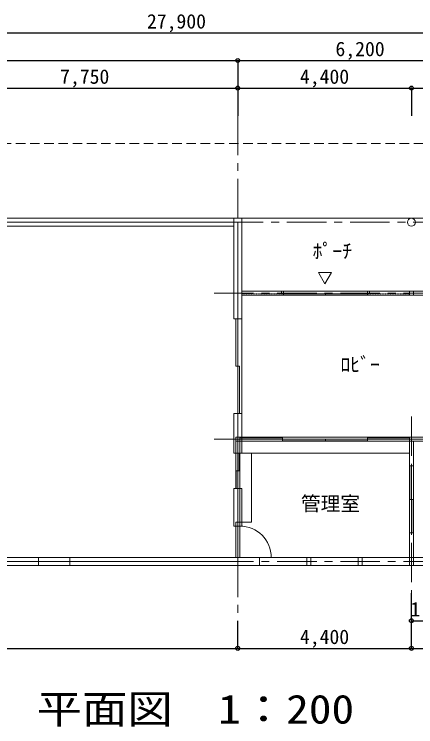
# Model space of a CAD drawing. Units: millimetres at full size, sheet at 1:200. Extents: x -41288 to 40712, y -30566 to 25834.
# Drawn here: x -24712 to -14543, y -12944 to 5115 of the extents above; entities that cross this region are included whole.
import ezdxf
from ezdxf.enums import TextEntityAlignment as Align

# ---------------------------------------------------------------- set-up
doc = ezdxf.new("R2010")
doc.units = ezdxf.units.MM
doc.header["$LTSCALE"] = 200
doc.header["$PDMODE"] = 32
doc.header["$PDSIZE"] = 100
for name, pattern in [('CHAIN1', [8, 5, -1, 1, -1]), ('DASHED1', [1.8, 1.2, -0.6]), ('USER6', [0.555573, 0.27771, -0.277863])]:
    doc.linetypes.add(name, pattern=pattern)
for name, color, linetype in [('0-5_雑', 7, 'Continuous'), ('2-0_一 般', 7, 'Continuous'), ('2-2_躯体', 7, 'Continuous')]:
    doc.layers.add(name, color=color, linetype=linetype)
doc.layers.add('2-A_文字', color=7, linetype='Continuous', lineweight=18)
doc.styles.add('ＭＳ ゴシック', font='')
doc.styles.get('ＭＳ ゴシック').set_extended_font_data('MS Gothic')

# ---------------------------------------------------------------- blocks, each defined once
blk = doc.blocks.new('____-36-1')
at = {"layer": '2-A_文字'}
for points in [[(223393, -261214), (223393, -218714), (225393, -218714), (225393, -261214)], [(225393, -303714), (225393, -261214), (227393, -261214), (227393, -303714)]]:
    blk.add_lwpolyline(points, close=True, dxfattribs=at)
blk = doc.blocks.new('____-37-1')
at = {"layer": '2-A_文字'}
for points in [[(7893, -182964), (62268, -182964), (62268, -184964), (7893, -184964)], [(62268, -184964), (116643, -184964), (116643, -186964), (62268, -186964)]]:
    blk.add_lwpolyline(points, close=True, dxfattribs=at)
blk = doc.blocks.new('____-38-1')
at = {"layer": '2-A_文字'}
for points in [[(116643, -184964), (169768, -184964), (169768, -186964), (116643, -186964)], [(169768, -182964), (222893, -182964), (222893, -184964), (169768, -184964)]]:
    blk.add_lwpolyline(points, close=True, dxfattribs=at)
blk = doc.blocks.new('____-49-1')
at = {"layer": '2-A_文字', "linetype": 'USER6'}
for points in [[(63518, -464), (10393, -464), (10393, -2464), (63518, -2464)], [(222893, -464), (169768, -464), (169768, -2464), (222893, -2464)]]:
    blk.add_lwpolyline(points, close=True, dxfattribs=at)
at = {"layer": '2-A_文字'}
for points in [[(116643, -464), (63518, -464), (63518, -2464), (116643, -2464)], [(169768, -464), (116643, -464), (116643, -2464), (169768, -2464)]]:
    blk.add_lwpolyline(points, close=True, dxfattribs=at)
blk = doc.blocks.new('____-50-1')
at = {"layer": '2-A_文字'}
for points in [[(3143, -32464), (5393, -32464), (5393, -92464), (3143, -92464)], [(5393, -92464), (7643, -92464), (7643, -152464), (5393, -152464)]]:
    blk.add_lwpolyline(points, close=True, dxfattribs=at)
blk = doc.blocks.new('____-51-1')
at = {"layer": '2-A_文字'}
for points in [[(5393, -224964), (5393, -202464), (7393, -202464), (7393, -224964)], [(3393, -247464), (3393, -224964), (5393, -224964), (5393, -247464)]]:
    blk.add_lwpolyline(points, close=True, dxfattribs=at)
blk = doc.blocks.new('____-52-1')
at = {"layer": '2-A_文字'}
blk.add_lwpolyline([(2893, -202464), (7893, -202464), (7893, -247464), (2893, -247464)], close=True, dxfattribs=at)
blk.add_blockref('____-51-1', (0, 0), dxfattribs=at)

msp = doc.modelspace()

# ---------------------------------------------------------------- linework, layer by layer
at = {"layer": '2-0_一 般'}
for p, q in [((-34551.7, 4642.3), (-6651.7, 4642.3)), ((-34551.7, 3942.3), (-19051.7, 3942.3)), ((-19051.7, 3942.3), (-19051.7, 3242.3)), ((-19051.7, 3942.3), (-12851.7, 3942.3)), ((-26801.7, 3242.3), (-19051.7, 3242.3)), ((-19051.7, 3242.3), (-19051.7, 2542.3)), ((-19051.7, 3242.3), (-14651.7, 3242.3)), ((-14651.7, 3242.3), (-14651.7, 2542.3)), ((-14651.7, 3242.3), (-12851.7, 3242.3)), ((-14651.7, -10257.7), (-14651.7, -9557.7)), ((-19051.7, -10957.7), (-19051.7, -10257.7)), ((-14651.7, -10257.7), (-13451.7, -10257.7)), ((-14651.7, -10957.7), (-14651.7, -10257.7)), ((-34551.7, -10957.7), (-19051.7, -10957.7)), ((-19051.7, -10957.7), (-14651.7, -10957.7)), ((-14651.7, -10957.7), (-10651.7, -10957.7))]:
    msp.add_line(p, q, dxfattribs=at)
for p in [(-19051.7, 3942.3), (-19051.7, 3242.3), (-14651.7, 3242.3), (-14651.7, -10257.7), (-19051.7, -10957.7), (-14651.7, -10957.7)]:
    msp.add_point(p, dxfattribs=at)
at = {"layer": '2-A_文字', "linetype": 'CHAIN1'}
for p, q in [((-19051.7, 2542.3), (-19051.7, -10257.7)), ((-35405.9, -157.7), (-3951.7, -157.7)), ((-19651.1, -1957.7), (-3951.7, -1957.7)), ((-14651.7, -5080.7), (-14651.7, -9557.7)), ((-19651.1, -5657.7), (-3251.7, -5657.7)), ((-37251.7, -8757.7), (-3251.7, -8757.7))]:
    msp.add_line(p, q, dxfattribs=at)
at = {"layer": '2-A_文字'}
for p, q in [((-34651.7, -57.7), (-6551.7, -57.7)), ((-34551.7, -157.7), (-19051.7, -157.7)), ((-19051.7, -157.7), (-19051.7, -8757.7)), ((-18951.7, -6007.7), (-18951.7, -57.7)), ((-19151.7, -257.7), (-26701.7, -257.7)), ((-14701.7, -1907.7), (-14601.7, -1907.7)), ((-14601.7, -2007.7), (-14701.7, -2007.7)), ((-10651.7, -5607.7), (-19101.7, -5607.7)), ((-19101.7, -6007.7), (-19101.7, -5607.7)), ((-14701.7, -5707.7), (-19101.7, -5707.7)), ((-19001.7, -6007.7), (-19001.7, -5607.7)), ((-14701.7, -5607.7), (-14701.7, -5707.7)), ((-14701.7, -6007.7), (-19151.7, -6007.7)), ((-19101.7, -6007.7), (-19101.7, -6907.7)), ((-19001.7, -7757.7), (-19001.7, -6007.7)), ((-14701.7, -8032.7), (-14701.7, -6332.7)), ((-14601.7, -6332.7), (-14601.7, -8032.7)), ((-19151.7, -6907.7), (-18951.7, -6907.7)), ((-19151.7, -6907.7), (-19151.7, -7857.7)), ((-18951.7, -7857.7), (-18951.7, -6907.7)), ((-19101.7, -7757.7), (-19001.7, -7757.7)), ((-19101.7, -7857.7), (-19101.7, -7757.7)), ((-19001.7, -7757.7), (-19001.7, -7857.7)), ((-19151.7, -7857.7), (-18951.7, -7857.7)), ((-19101.7, -8657.7), (-19101.7, -7857.7)), ((-19001.7, -7857.7), (-19001.7, -8657.7)), ((-14701.7, -8032.7), (-14701.7, -8657.7)), ((-14601.7, -8032.7), (-14701.7, -8032.7)), ((-14601.7, -8657.7), (-14601.7, -8032.7)), ((-24101.7, -8657.7), (-23301.7, -8657.7)), ((-18501.7, -8857.7), (-18501.7, -8657.7)), ((-18501.7, -8657.7), (-14701.7, -8657.7)), ((-17301.7, -8857.7), (-17301.7, -8657.7)), ((-17201.7, -8657.7), (-17201.7, -8857.7)), ((-16001.7, -8657.7), (-16001.7, -8857.7)), ((-15901.7, -8857.7), (-15901.7, -8657.7)), ((-14601.7, -8857.7), (-14601.7, -8657.7)), ((-36551.7, -8857.7), (-4651.7, -8857.7))]:
    msp.add_line(p, q, dxfattribs=at)
at = {"layer": '2-A_文字', "linetype": 'USER6'}
msp.add_line((-4651.7, -8857.7), (-36551.7, -8857.7), dxfattribs=at)
at = {"layer": '2-A_文字', "linetype": 'DASHED1'}
msp.add_lwpolyline([(-36551.7, -8857.7), (-36551.7, 1842.3), (-4651.7, 1842.3), (-4651.7, -8857.7)], dxfattribs=at)
at = {"layer": '2-A_文字'}
for points in [[(-19051.7, -8757.7), (-34551.7, -8757.7), (-34551.7, -157.7)], [(-19151.7, -57.7), (-19151.7, -2607.7), (-18951.7, -2607.7)], [(-18951.7, -2007.7), (-14701.7, -2007.7), (-14701.7, -1907.7), (-18951.7, -1907.7)], [(-17889.2, -1907.7), (-17889.2, -1967.7), (-17939.2, -1967.7), (-17939.2, -1907.7)], [(-15714.2, -1907.7), (-15714.2, -1967.7), (-15764.2, -1967.7), (-15764.2, -1907.7)], [(-12951.7, -1907.7), (-14601.7, -1907.7), (-14601.7, -2007.7), (-12951.7, -2007.7)], [(-19151.7, -6007.7), (-19151.7, -5007.7), (-18951.7, -5007.7)], [(-14701.7, -5707.7), (-10651.7, -5707.7), (-10651.7, -5607.7)], [(-14701.7, -5707.7), (-14701.7, -6332.7), (-14601.7, -6332.7), (-14601.7, -5707.7)], [(-18701.7, -6007.7), (-18701.7, -7757.7), (-19001.7, -7757.7)], [(-24101.7, -8857.7), (-24101.7, -8657.7), (-26401.7, -8657.7), (-26401.7, -8857.7)], [(-18501.7, -8657.7), (-23301.7, -8657.7), (-23301.7, -8857.7)], [(-12751.7, -8657.7), (-14701.7, -8657.7), (-14701.7, -8857.7)]]:
    msp.add_lwpolyline(points, dxfattribs=at)
msp.add_lwpolyline([(-17005.7, -1432.4), (-16680.6, -1432.4), (-16843.1, -1714)], close=True, dxfattribs=at)
msp.add_circle((-14651.7, -157.7), 100, dxfattribs=at)
msp.add_arc((-19001.7, -8657.7), 800, 0, 90, dxfattribs=at)

# ---------------------------------------------------------------- block references
at = {"layer": '2-A_文字', "xscale": 0.02, "yscale": 0.02}
for name in ['____-49-1', '____-50-1', '____-37-1', '____-38-1', '____-52-1', '____-36-1']:
    msp.add_blockref(name, (-19159.5, -1958.5), dxfattribs=at)

# ---------------------------------------------------------------- texts
at = {"layer": '0-5_雑', "style": 'ＭＳ ゴシック', "width": 1.15}
msp.add_text('平面図\u30001：200', height=733.1, dxfattribs=at).set_placement((-24147.7, -13084.4), align=Align.BOTTOM_LEFT)
at = {"layer": '2-0_一 般', "style": 'ＭＳ ゴシック'}
for s, p in [('27,900', (-21351.7, 4642.3)), ('6,200', (-16576.7, 3942.3)), ('7,750', (-23551.7, 3242.3)), ('4,400', (-17476.7, 3242.3)), ('1,200', (-14676.7, -10257.7)), ('4,400', (-17476.7, -10957.7))]:
    msp.add_text(s, height=366.6, dxfattribs=at).set_placement(p, align=Align.BOTTOM_LEFT)
at = {"layer": '2-2_躯体', "style": 'ＭＳ ゴシック'}
for s, p in [('ﾎﾟｰﾁ', (-17155.2, -1181.6)), ('ﾛﾋﾞｰ', (-16451.6, -4057.9)), ('管理室', (-17451.6, -7583))]:
    msp.add_text(s, height=366.6, rotation=0.019, dxfattribs=at).set_placement(p, align=Align.BOTTOM_LEFT)

doc.saveas('drawing.dxf')
